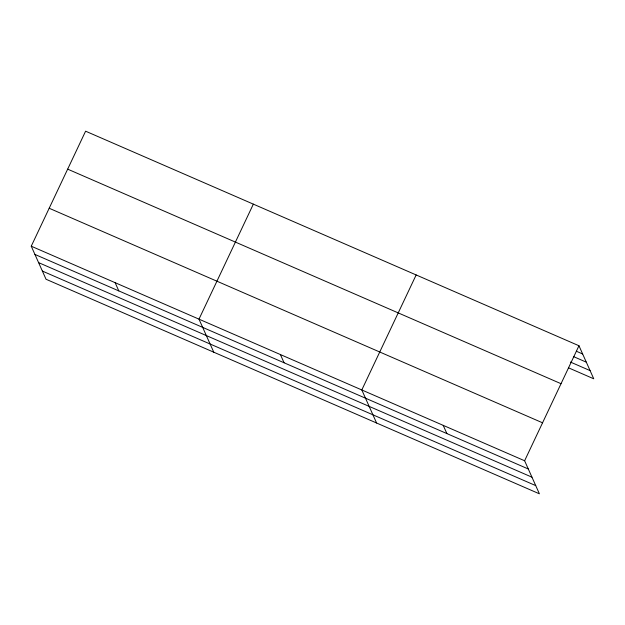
<?xml version="1.0" encoding="UTF-8"?>
<svg xmlns="http://www.w3.org/2000/svg" width="625" height="625" viewBox="0 0 625 625"><rect width="100%" height="100%" fill="white"/><g stroke="black" fill="none" stroke-linecap="round" stroke-linejoin="round"><path stroke-width="0.94" d="M31.25 246.203L524.617 460.758L539.398 493.813L46.031 279.25L31.25 246.203L85.602 131.188L578.969 345.75L593.75 378.797L568.703 367.906M253.344 204.141L198.992 319.148L213.781 352.203M416.156 274.945L361.805 389.953L376.594 423.008M524.617 460.758L578.969 345.75M576.383 351.25L582.648 353.977M573.789 356.719L586.312 362.164M570.406 362.047L590.086 370.609M67.664 169.141L561.031 383.703M49.188 208.25L542.555 422.805M34.93 254.43L528.297 468.984M38.594 262.617L531.961 477.18M42.367 271.062L535.734 485.617M443.211 425.359L446.891 433.586M280.398 354.555L284.078 362.781M115.125 282.672L118.805 290.898"/></g></svg>
